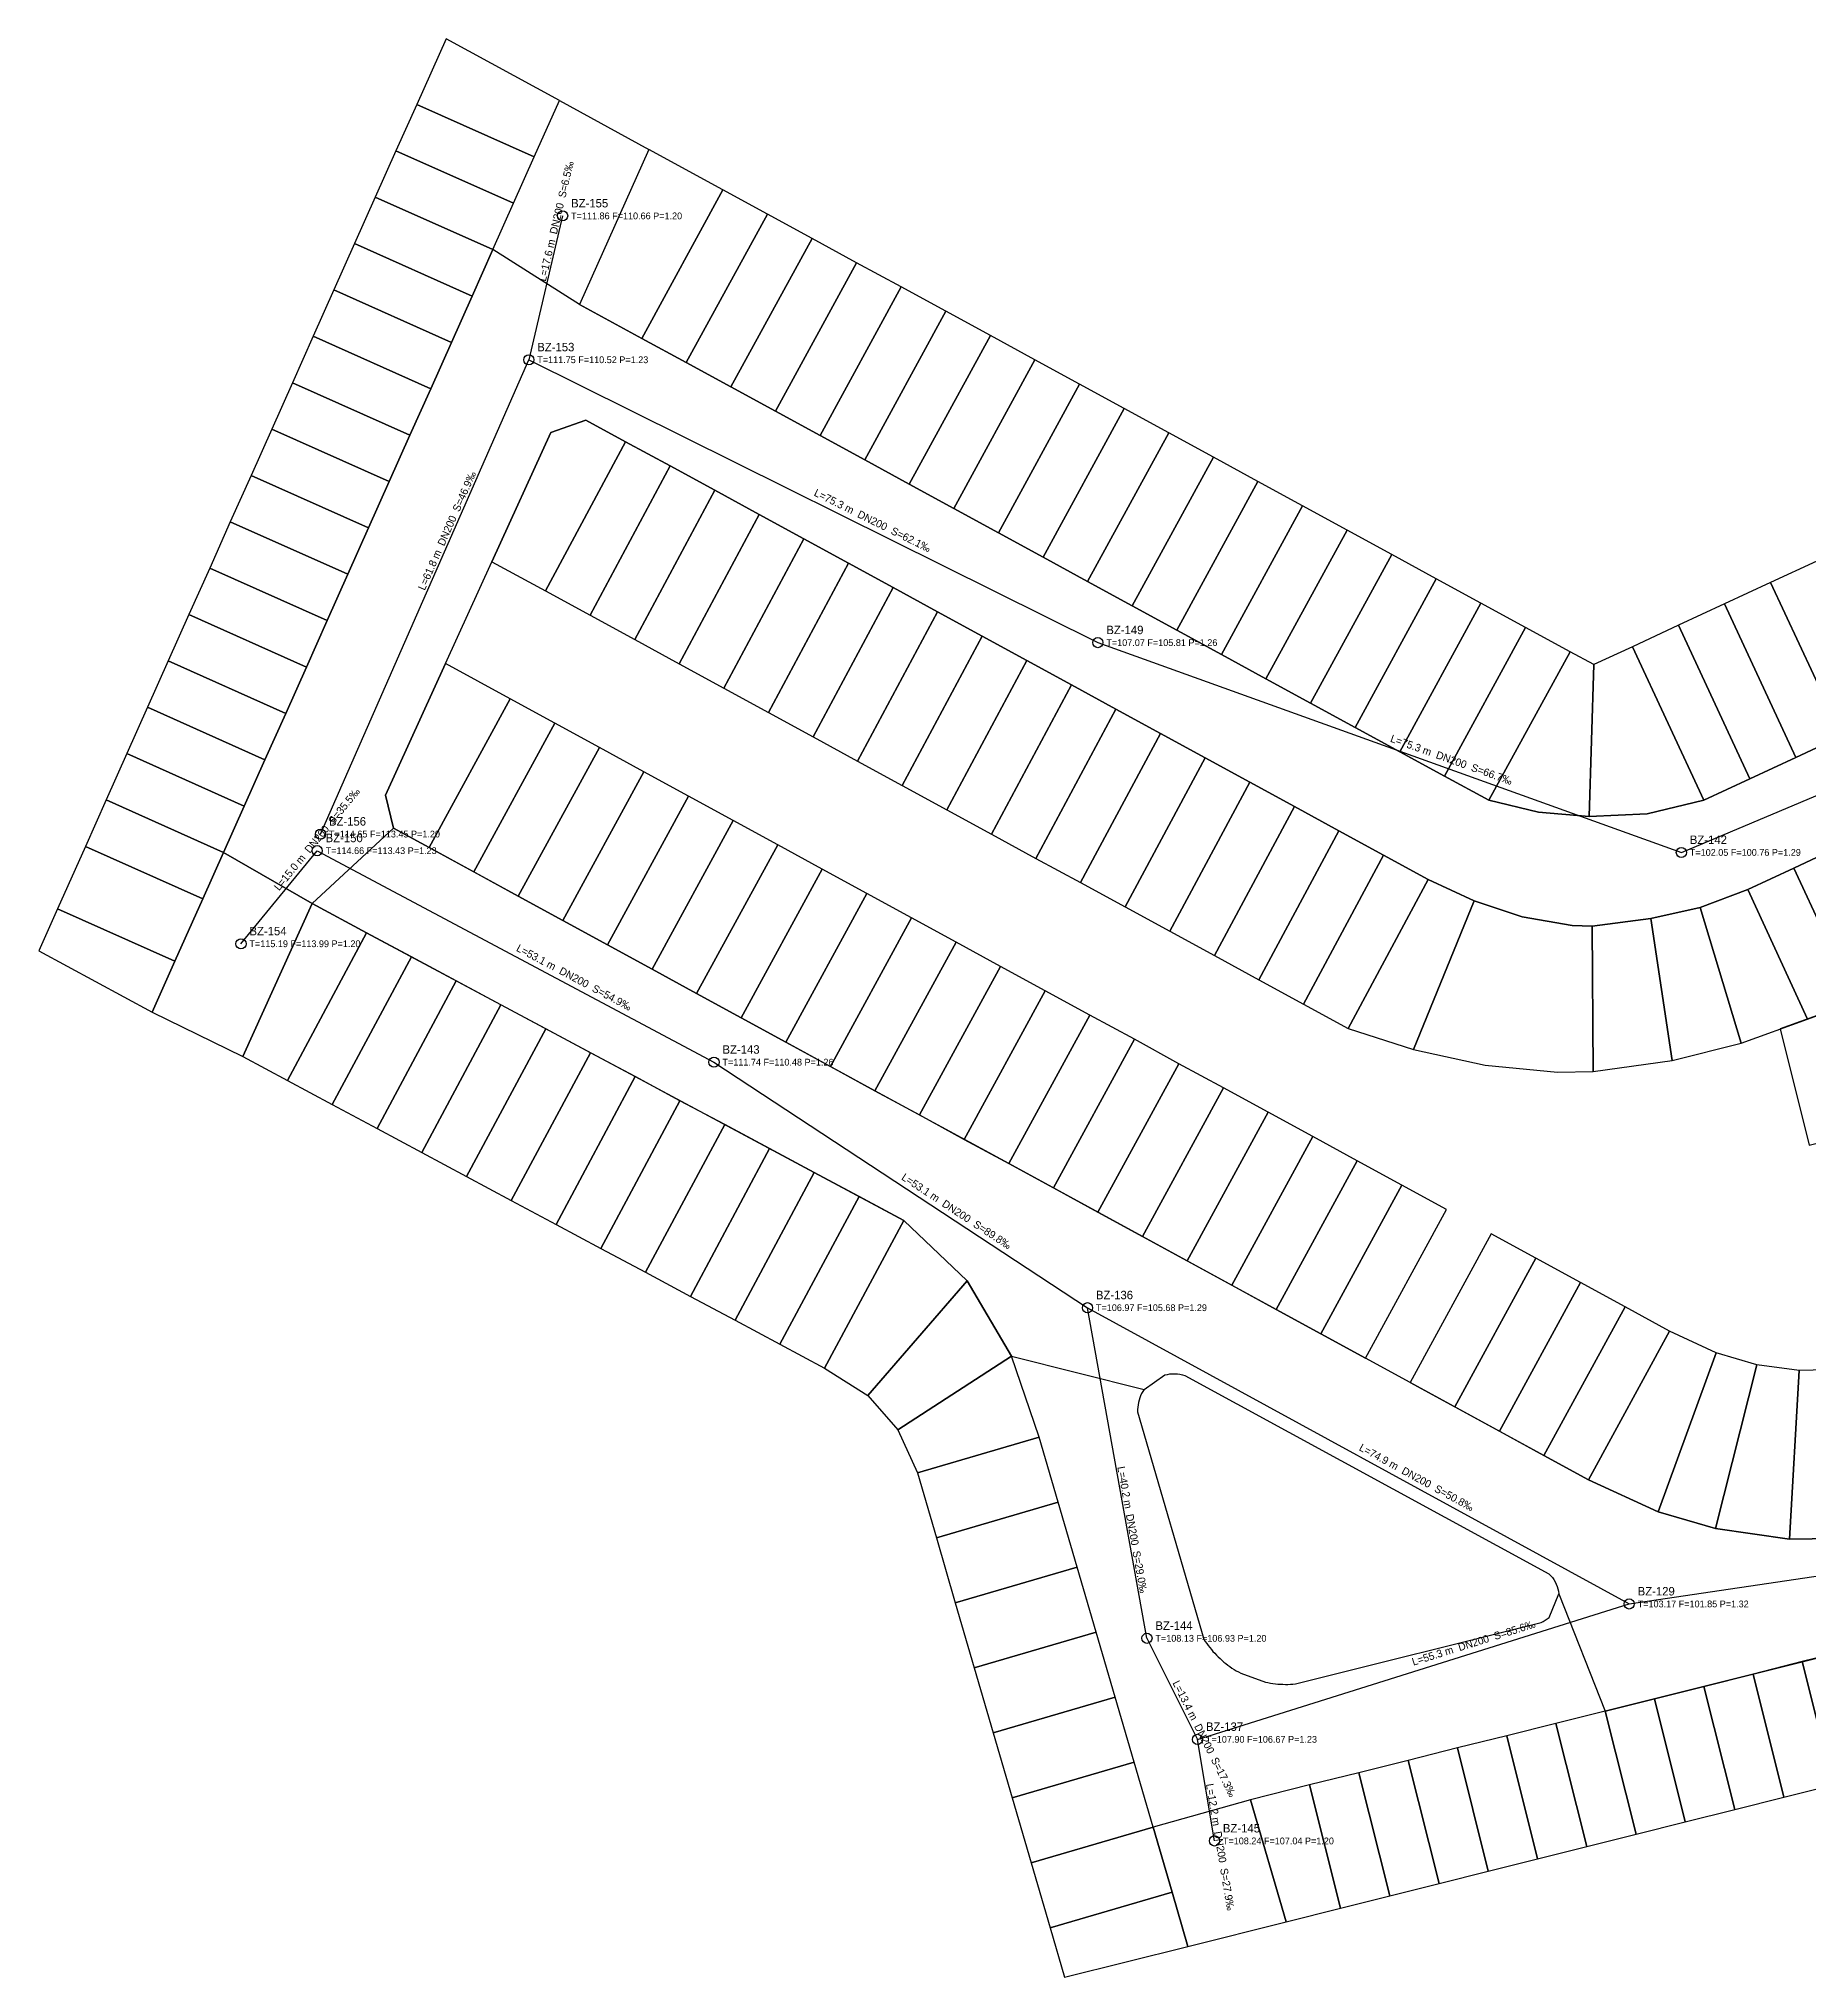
# Model space of a CAD drawing. Header units: metres. Extents: x 308147 to 309178, y 8622681 to 8623301.
# Drawn here: x 308146.6 to 308355.6, y 8622924.4 to 8623153.4 of the extents above; entities that cross this region are included whole.
import ezdxf

# ---------------------------------------------------------------- set-up
doc = ezdxf.new("R2010")
doc.units = ezdxf.units.M
for name, color, linetype in [('BUZONES', 2, 'Continuous'), ('CALLES', 8, 'Continuous'), ('DESAGUE_DN200', 3, 'Continuous'), ('LOTES', 9, 'Continuous'), ('TEXTO_BUZONES', 7, 'Continuous'), ('TEXTO_TRAMOS', 7, 'Continuous')]:
    doc.layers.add(name, color=color, linetype=linetype)

msp = doc.modelspace()

# ---------------------------------------------------------------- linework, layer by layer
at = {"layer": 'BUZONES'}
for centre in [(308208.5, 8623132.5), (308204.5, 8623115.5), (308271.73, 8623082.08), (308179.89, 8623059.46), (308179.5, 8623057.5), (308340.66, 8623057.29), (308170.5, 8623046.5), (308226.38, 8623032.51), (308270.5, 8623003.5), (308334.5, 8622968.5), (308277.53, 8622964.44), (308283.5, 8622952.5), (308285.5, 8622940.5)]:
    msp.add_circle(centre, 0.6, dxfattribs=at)
at = {"layer": 'CALLES'}
for points in [[(308200.25, 8623128.51), (308202.69, 8623133.99), (308205.14, 8623139.47), (308208.11, 8623146.12), (308218.68, 8623140.36), (308210.5, 8623122.04), (308200.25, 8623128.51), (308200.25, 8623128.51)], [(308160.02, 8623038.43), (308170.7, 8623033.18), (308178.89, 8623051.25), (308168.44, 8623057.29), (308166, 8623051.81), (308162.7, 8623044.44), (308160.02, 8623038.43)], [(308264.81, 8622988.19), (308261.54, 8622997.77), (308277.18, 8622993.83), (308277.03, 8622993.59), (308276.9, 8622993.35), (308276.78, 8622993.1), (308276.68, 8622992.84), (308276.59, 8622992.58), (308276.53, 8622992.31), (308276.48, 8622992.04), (308276.44, 8622991.76), (308276.43, 8622991.49), (308276.43, 8622991.21), (308284.26, 8622964.33), (308284.42, 8622964.08), (308284.59, 8622963.83), (308284.77, 8622963.59), (308284.95, 8622963.35), (308285.14, 8622963.12), (308285.33, 8622962.89), (308285.53, 8622962.67), (308285.74, 8622962.45), (308285.95, 8622962.24), (308286.16, 8622962.04), (308286.39, 8622961.84), (308286.61, 8622961.64), (308286.85, 8622961.46), (308287.08, 8622961.27), (308287.33, 8622961.1), (308287.57, 8622960.93), (308287.82, 8622960.77), (308288.08, 8622960.61), (308288.34, 8622960.46), (308288.6, 8622960.32), (308291.52, 8622959.26), (308291.82, 8622959.2), (308292.11, 8622959.15), (308292.4, 8622959.11), (308292.7, 8622959.07), (308293, 8622959.04), (308293.29, 8622959.02), (308293.59, 8622959.01), (308293.89, 8622959), (308294.19, 8622959), (308294.49, 8622959.02), (308294.78, 8622959.03), (308295.08, 8622959.06), (308324.09, 8622966.32), (308324.34, 8622966.44), (308324.58, 8622966.58), (308324.81, 8622966.74), (308325.03, 8622966.91), (308326.17, 8622969.7), (308331.67, 8622955.85), (308325.85, 8622954.39), (308320.03, 8622952.93), (308314.21, 8622951.48), (308308.39, 8622950.02), (308302.57, 8622948.56), (308296.75, 8622947.11), (308289.78, 8622945.36), (308278.25, 8622942.11), (308276.01, 8622949.79), (308273.77, 8622957.47), (308271.53, 8622965.15), (308269.29, 8622972.83), (308267.05, 8622980.51), (308264.81, 8622988.19), (308264.81, 8622988.19)], [(308289.78, 8622945.36), (308278.25, 8622942.11), (308280.49, 8622934.43), (308282.34, 8622928.04), (308293.99, 8622930.95), (308289.78, 8622945.36)]]:
    msp.add_lwpolyline(points, close=True, dxfattribs=at)
for points in [[(308359.64, 8623071.05), (308354.19, 8623068.52), (308348.75, 8623065.99), (308343.31, 8623063.47), (308336.61, 8623061.87), (308329.76, 8623061.52), (308323.78, 8623062.04), (308317.93, 8623063.45), (308312.66, 8623066.32), (308307.39, 8623069.19), (308302.13, 8623072.07), (308296.86, 8623074.94), (308291.59, 8623077.81), (308286.32, 8623080.68), (308281.06, 8623083.56), (308275.79, 8623086.43), (308270.52, 8623089.3), (308265.25, 8623092.18), (308259.99, 8623095.05), (308254.72, 8623097.92), (308249.45, 8623100.79), (308244.18, 8623103.67), (308238.92, 8623106.54), (308233.65, 8623109.41), (308228.38, 8623112.29), (308223.11, 8623115.16), (308217.85, 8623118.03), (308210.5, 8623122.04), (308200.25, 8623128.51), (308197.8, 8623123.03), (308195.35, 8623117.55), (308192.91, 8623112.07), (308190.46, 8623106.6), (308188.01, 8623101.12), (308185.57, 8623095.64), (308183.12, 8623090.16), (308180.67, 8623084.68), (308178.23, 8623079.2), (308175.78, 8623073.72), (308173.33, 8623068.25), (308170.89, 8623062.77), (308168.44, 8623057.29), (308178.89, 8623051.25), (308188.52, 8623060.16), (308187.56, 8623064.04), (308194.66, 8623079.6), (308200.15, 8623091.64), (308207.1, 8623106.89), (308211.25, 8623108.37), (308215.92, 8623105.82), (308221.19, 8623102.95), (308226.46, 8623100.08), (308231.73, 8623097.2), (308236.99, 8623094.33), (308242.26, 8623091.46), (308247.53, 8623088.59), (308252.8, 8623085.71), (308258.06, 8623082.84), (308263.33, 8623079.97), (308268.6, 8623077.09), (308273.87, 8623074.22), (308279.13, 8623071.35), (308284.4, 8623068.48), (308289.67, 8623065.6), (308294.94, 8623062.73), (308300.2, 8623059.86), (308305.47, 8623056.98), (308310.74, 8623054.11), (308316.17, 8623051.56), (308321.87, 8623049.7), (308327.78, 8623048.66), (308330.11, 8623048.59), (308337.05, 8623049.47), (308342.9, 8623050.78), (308348.51, 8623052.92), (308353.95, 8623055.45), (308359.4, 8623057.98)], [(308361.44, 8622976.29), (308353.44, 8622976.14), (308344.7, 8622977.41), (308337.94, 8622979.37), (308329.7, 8622983.17), (308324.43, 8622986.04), (308308.63, 8622994.66), (308303.34, 8622997.54), (308298.08, 8623000.41), (308292.81, 8623003.28), (308277.01, 8623011.9), (308261.2, 8623020.52), (308245.4, 8623029.14), (308234.87, 8623034.89), (308229.6, 8623037.76), (308224.33, 8623040.63), (308219.06, 8623043.5), (308213.8, 8623046.38), (308203.26, 8623052.12), (308192.73, 8623057.87), (308188.52, 8623060.16), (308178.89, 8623051.25), (308185.34, 8623047.8), (308217.07, 8623030.8), (308238.23, 8623019.46), (308248.81, 8623013.79), (308256.29, 8623006.66), (308261.54, 8622997.77), (308277.18, 8622993.83), (308279.65, 8622995.56), (308279.94, 8622995.62), (308280.24, 8622995.67), (308280.53, 8622995.69), (308280.83, 8622995.7), (308281.13, 8622995.68), (308281.43, 8622995.64), (308281.72, 8622995.58), (308282.01, 8622995.5), (308325.02, 8622972.05), (308325.23, 8622971.84), (308325.43, 8622971.62), (308325.6, 8622971.38), (308325.76, 8622971.12), (308325.89, 8622970.85), (308326, 8622970.57), (308326.08, 8622970.29), (308326.14, 8622969.99), (308326.17, 8622969.7), (308331.67, 8622955.85), (308360.77, 8622963.13)]]:
    msp.add_lwpolyline(points, dxfattribs=at)
at = {"layer": 'DESAGUE_DN200'}
for p, q in [((308208.5, 8623132.5), (308204.5, 8623115.5)), ((308179.89, 8623059.46), (308204.5, 8623115.5)), ((308204.5, 8623115.5), (308271.73, 8623082.08)), ((308340.66, 8623057.29), (308409.94, 8623086.44)), ((308271.73, 8623082.08), (308340.66, 8623057.29)), ((308170.5, 8623046.5), (308179.5, 8623057.5)), ((308179.5, 8623057.5), (308226.38, 8623032.51)), ((308226.38, 8623032.51), (308270.5, 8623003.5)), ((308270.5, 8623003.5), (308334.5, 8622968.5)), ((308277.53, 8622964.44), (308270.5, 8623003.5)), ((308334.5, 8622968.5), (308389.06, 8622976.64)), ((308283.5, 8622952.5), (308334.5, 8622968.5)), ((308277.53, 8622964.44), (308283.5, 8622952.5)), ((308285.5, 8622940.5), (308283.5, 8622952.5))]:
    msp.add_line(p, q, dxfattribs=at)
at = {"layer": 'LOTES'}
for points in [[(308194.72, 8623153.43), (308191.26, 8623145.66), (308205.14, 8623139.47), (308208.11, 8623146.12)], [(308191.26, 8623145.66), (308188.81, 8623140.19), (308202.69, 8623133.99), (308205.14, 8623139.47)], [(308188.81, 8623140.19), (308186.37, 8623134.71), (308200.25, 8623128.51), (308202.69, 8623133.99)], [(308227.42, 8623135.59), (308218.68, 8623140.36), (308210.5, 8623122.04), (308217.85, 8623118.03)], [(308186.37, 8623134.71), (308183.92, 8623129.23), (308197.8, 8623123.03), (308200.25, 8623128.51)], [(308232.69, 8623132.72), (308227.42, 8623135.59), (308217.85, 8623118.03), (308223.11, 8623115.16)], [(308237.96, 8623129.84), (308232.69, 8623132.72), (308223.11, 8623115.16), (308228.38, 8623112.29)], [(308243.23, 8623126.97), (308237.96, 8623129.84), (308228.38, 8623112.29), (308233.65, 8623109.41)], [(308183.92, 8623129.23), (308181.47, 8623123.75), (308195.35, 8623117.55), (308197.8, 8623123.03)], [(308248.49, 8623124.1), (308243.23, 8623126.97), (308233.65, 8623109.41), (308238.92, 8623106.54)], [(308181.47, 8623123.75), (308179.03, 8623118.27), (308192.91, 8623112.07), (308195.35, 8623117.55)], [(308253.76, 8623121.23), (308248.49, 8623124.1), (308238.92, 8623106.54), (308244.18, 8623103.67)], [(308259.03, 8623118.35), (308253.76, 8623121.23), (308244.18, 8623103.67), (308249.45, 8623100.79)], [(308179.03, 8623118.27), (308176.58, 8623112.79), (308190.46, 8623106.6), (308192.91, 8623112.07)], [(308264.3, 8623115.48), (308259.03, 8623118.35), (308249.45, 8623100.79), (308254.72, 8623097.92)], [(308269.56, 8623112.61), (308264.3, 8623115.48), (308254.72, 8623097.92), (308259.99, 8623095.05)], [(308176.58, 8623112.79), (308174.14, 8623107.32), (308188.01, 8623101.12), (308190.46, 8623106.6)], [(308274.83, 8623109.73), (308269.56, 8623112.61), (308259.99, 8623095.05), (308265.25, 8623092.18)], [(308280.1, 8623106.86), (308274.83, 8623109.73), (308265.25, 8623092.18), (308270.52, 8623089.3)], [(308174.14, 8623107.32), (308171.69, 8623101.84), (308185.57, 8623095.64), (308188.01, 8623101.12)], [(308215.92, 8623105.82), (308211.25, 8623108.37), (308207.1, 8623106.89), (308200.15, 8623091.64), (308206.48, 8623088.19)], [(308285.37, 8623103.99), (308280.1, 8623106.86), (308270.52, 8623089.3), (308275.79, 8623086.43)], [(308221.19, 8623102.95), (308215.92, 8623105.82), (308206.48, 8623088.19), (308211.75, 8623085.32)], [(308171.69, 8623101.84), (308169.24, 8623096.36), (308183.12, 8623090.16), (308185.57, 8623095.64)], [(308226.46, 8623100.08), (308221.19, 8623102.95), (308211.75, 8623085.32), (308217.01, 8623082.45)], [(308290.63, 8623101.12), (308285.37, 8623103.99), (308275.79, 8623086.43), (308281.06, 8623083.56)], [(308231.73, 8623097.2), (308226.46, 8623100.08), (308217.01, 8623082.45), (308222.28, 8623079.57)], [(308295.9, 8623098.24), (308290.63, 8623101.12), (308281.06, 8623083.56), (308286.32, 8623080.68)], [(308301.17, 8623095.37), (308295.9, 8623098.24), (308286.32, 8623080.68), (308291.59, 8623077.81)], [(308169.24, 8623096.36), (308166.8, 8623090.88), (308180.67, 8623084.68), (308183.12, 8623090.16)], [(308236.99, 8623094.33), (308231.73, 8623097.2), (308222.28, 8623079.57), (308227.55, 8623076.7)], [(308306.44, 8623092.5), (308301.17, 8623095.37), (308291.59, 8623077.81), (308296.86, 8623074.94)], [(308242.26, 8623091.46), (308236.99, 8623094.33), (308227.55, 8623076.7), (308232.82, 8623073.83)], [(308166.8, 8623090.88), (308164.35, 8623085.4), (308178.23, 8623079.2), (308180.67, 8623084.68)], [(308247.53, 8623088.59), (308242.26, 8623091.46), (308232.82, 8623073.83), (308238.08, 8623070.96)], [(308311.7, 8623089.62), (308306.44, 8623092.5), (308296.86, 8623074.94), (308302.13, 8623072.07)], [(308356.65, 8623091.72), (308351.21, 8623089.19), (308359.64, 8623071.05), (308365.08, 8623073.58)], [(308252.8, 8623085.71), (308247.53, 8623088.59), (308238.08, 8623070.96), (308243.35, 8623068.08)], [(308316.97, 8623086.75), (308311.7, 8623089.62), (308302.13, 8623072.07), (308307.39, 8623069.19)], [(308351.21, 8623089.19), (308345.77, 8623086.66), (308354.19, 8623068.52), (308359.64, 8623071.05)], [(308322.24, 8623083.88), (308316.97, 8623086.75), (308307.39, 8623069.19), (308312.66, 8623066.32)], [(308345.77, 8623086.66), (308340.32, 8623084.13), (308348.75, 8623065.99), (308354.19, 8623068.52)], [(308164.35, 8623085.4), (308161.9, 8623079.92), (308175.78, 8623073.72), (308178.23, 8623079.2)], [(308258.06, 8623082.84), (308252.8, 8623085.71), (308243.35, 8623068.08), (308248.62, 8623065.21)], [(308327.51, 8623081.01), (308322.24, 8623083.88), (308312.66, 8623066.32), (308317.93, 8623063.45)], [(308340.32, 8623084.13), (308334.88, 8623081.6), (308343.31, 8623063.47), (308348.75, 8623065.99)], [(308263.33, 8623079.97), (308258.06, 8623082.84), (308248.62, 8623065.21), (308253.89, 8623062.34)], [(308334.88, 8623081.6), (308330.31, 8623079.48), (308329.76, 8623061.52), (308336.61, 8623061.87), (308336.61, 8623061.87), (308343.31, 8623063.47)], [(308161.9, 8623079.92), (308159.46, 8623074.44), (308173.33, 8623068.25), (308175.78, 8623073.72)], [(308202.3, 8623075.43), (308194.66, 8623079.6), (308187.56, 8623064.04), (308188.52, 8623060.16), (308192.73, 8623057.87)], [(308268.6, 8623077.09), (308263.33, 8623079.97), (308253.89, 8623062.34), (308259.15, 8623059.46)], [(308330.31, 8623079.48), (308327.51, 8623081.01), (308317.93, 8623063.45), (308323.78, 8623062.04), (308323.78, 8623062.04), (308329.76, 8623061.52)], [(308273.87, 8623074.22), (308268.6, 8623077.09), (308259.15, 8623059.46), (308264.42, 8623056.59)], [(308159.46, 8623074.44), (308157.01, 8623068.97), (308170.89, 8623062.77), (308173.33, 8623068.25)], [(308207.57, 8623072.55), (308202.3, 8623075.43), (308192.73, 8623057.87), (308197.99, 8623055)], [(308212.84, 8623069.68), (308207.57, 8623072.55), (308197.99, 8623055), (308203.26, 8623052.12)], [(308279.13, 8623071.35), (308273.87, 8623074.22), (308264.42, 8623056.59), (308269.69, 8623053.72)], [(308284.4, 8623068.48), (308279.13, 8623071.35), (308269.69, 8623053.72), (308274.96, 8623050.85)], [(308157.01, 8623068.97), (308154.56, 8623063.49), (308168.44, 8623057.29), (308170.89, 8623062.77)], [(308218.1, 8623066.81), (308212.84, 8623069.68), (308203.26, 8623052.12), (308208.53, 8623049.25)], [(308289.67, 8623065.6), (308284.4, 8623068.48), (308274.96, 8623050.85), (308280.22, 8623047.97)], [(308223.37, 8623063.94), (308218.1, 8623066.81), (308208.53, 8623049.25), (308213.8, 8623046.38)], [(308294.94, 8623062.73), (308289.67, 8623065.6), (308280.22, 8623047.97), (308285.49, 8623045.1)], [(308154.56, 8623063.49), (308152.12, 8623058.01), (308166, 8623051.81), (308168.44, 8623057.29)], [(308228.64, 8623061.06), (308223.37, 8623063.94), (308213.8, 8623046.38), (308219.06, 8623043.5)], [(308233.91, 8623058.19), (308228.64, 8623061.06), (308219.06, 8623043.5), (308224.33, 8623040.63)], [(308300.2, 8623059.86), (308294.94, 8623062.73), (308285.49, 8623045.1), (308290.76, 8623042.23)], [(308305.47, 8623056.98), (308300.2, 8623059.86), (308290.76, 8623042.23), (308296.03, 8623039.35)], [(308152.12, 8623058.01), (308148.82, 8623050.63), (308162.7, 8623044.44), (308166, 8623051.81)], [(308239.17, 8623055.32), (308233.91, 8623058.19), (308224.33, 8623040.63), (308229.6, 8623037.76)], [(308310.74, 8623054.11), (308305.47, 8623056.98), (308296.03, 8623039.35), (308301.29, 8623036.48)], [(308359.4, 8623057.98), (308353.95, 8623055.45), (308361.28, 8623039.69), (308366.94, 8623041.74)], [(308244.44, 8623052.44), (308239.17, 8623055.32), (308229.6, 8623037.76), (308234.87, 8623034.89)], [(308316.17, 8623051.56), (308310.74, 8623054.11), (308301.29, 8623036.48), (308309, 8623034.02)], [(308353.95, 8623055.45), (308348.51, 8623052.92), (308355.55, 8623037.61), (308361.28, 8623039.69)], [(308249.71, 8623049.57), (308244.44, 8623052.44), (308234.87, 8623034.89), (308240.13, 8623032.01)], [(308327.78, 8623048.66), (308321.87, 8623049.7), (308316.17, 8623051.56), (308309, 8623034.02), (308317.49, 8623032.14), (308326.03, 8623031.32), (308330.25, 8623031.42), (308330.11, 8623048.59)], [(308348.51, 8623052.92), (308342.9, 8623050.78), (308347.72, 8623034.77), (308355.55, 8623037.61)], [(308148.82, 8623050.63), (308146.61, 8623045.68), (308160.02, 8623038.43), (308162.7, 8623044.44)], [(308185.34, 8623047.8), (308178.89, 8623051.25), (308170.7, 8623033.18), (308175.99, 8623030.35)], [(308254.98, 8623046.7), (308249.71, 8623049.57), (308240.13, 8623032.01), (308245.4, 8623029.14)], [(308337.05, 8623049.47), (308330.11, 8623048.59), (308330.25, 8623031.42), (308339.57, 8623032.69)], [(308342.9, 8623050.78), (308337.05, 8623049.47), (308339.57, 8623032.69), (308347.72, 8623034.77)], [(308190.63, 8623044.97), (308185.34, 8623047.8), (308175.99, 8623030.35), (308181.28, 8623027.51)], [(308195.92, 8623042.13), (308190.63, 8623044.97), (308181.28, 8623027.51), (308186.57, 8623024.68)], [(308260.24, 8623043.83), (308254.98, 8623046.7), (308245.4, 8623029.14), (308250.67, 8623026.27)], [(308265.51, 8623040.95), (308260.24, 8623043.83), (308250.67, 8623026.27), (308255.94, 8623023.39)], [(308201.21, 8623039.3), (308195.92, 8623042.13), (308186.57, 8623024.68), (308191.86, 8623021.85)], [(308270.78, 8623038.08), (308265.51, 8623040.95), (308255.94, 8623023.39), (308261.2, 8623020.52)], [(308206.5, 8623036.46), (308201.21, 8623039.3), (308191.86, 8623021.85), (308197.15, 8623019.01)], [(308276.05, 8623035.21), (308270.78, 8623038.08), (308261.2, 8623020.52), (308266.47, 8623017.65)], [(308360.09, 8623039.26), (308352.32, 8623036.44), (308355.74, 8623022.71), (308363.74, 8623024.7)], [(308211.79, 8623033.63), (308206.5, 8623036.46), (308197.15, 8623019.01), (308202.43, 8623016.18)], [(308217.07, 8623030.8), (308211.79, 8623033.63), (308202.43, 8623016.18), (308207.72, 8623013.34)], [(308281.31, 8623032.33), (308276.05, 8623035.21), (308266.47, 8623017.65), (308271.74, 8623014.78)], [(308222.36, 8623027.96), (308217.07, 8623030.8), (308207.72, 8623013.34), (308213.01, 8623010.51)], [(308286.58, 8623029.46), (308281.31, 8623032.33), (308271.74, 8623014.78), (308277.01, 8623011.9)], [(308291.85, 8623026.59), (308286.58, 8623029.46), (308277.01, 8623011.9), (308282.27, 8623009.03)], [(308227.65, 8623025.13), (308222.36, 8623027.96), (308213.01, 8623010.51), (308218.3, 8623007.68)], [(308297.12, 8623023.72), (308291.85, 8623026.59), (308282.27, 8623009.03), (308287.54, 8623006.16)], [(308232.94, 8623022.3), (308227.65, 8623025.13), (308218.3, 8623007.68), (308223.59, 8623004.84)], [(308238.23, 8623019.46), (308232.94, 8623022.3), (308223.59, 8623004.84), (308228.88, 8623002.01)], [(308302.38, 8623020.84), (308297.12, 8623023.72), (308287.54, 8623006.16), (308292.81, 8623003.28)], [(308243.52, 8623016.63), (308238.23, 8623019.46), (308228.88, 8623002.01), (308234.17, 8622999.18)], [(308307.65, 8623017.97), (308302.38, 8623020.84), (308292.81, 8623003.28), (308298.08, 8623000.41)], [(308312.92, 8623015.1), (308307.65, 8623017.97), (308298.08, 8623000.41), (308303.34, 8622997.54)], [(308248.81, 8623013.79), (308243.52, 8623016.63), (308234.17, 8622999.18), (308239.45, 8622996.34)], [(308248.81, 8623013.79), (308239.45, 8622996.34), (308244.55, 8622993.14), (308256.29, 8623006.66)], [(308323.47, 8623009.34), (308318.2, 8623012.22), (308308.63, 8622994.66), (308313.89, 8622991.78)], [(308328.74, 8623006.47), (308323.47, 8623009.34), (308313.89, 8622991.78), (308319.16, 8622988.91)], [(308256.29, 8623006.66), (308244.55, 8622993.14), (308248.09, 8622989.06), (308261.54, 8622997.77)], [(308334.01, 8623003.6), (308328.74, 8623006.47), (308319.16, 8622988.91), (308324.43, 8622986.04)], [(308339.27, 8623000.72), (308334.01, 8623003.6), (308324.43, 8622986.04), (308329.7, 8622983.17)], [(308344.77, 8622998.15), (308339.27, 8623000.72), (308329.7, 8622983.17), (308337.94, 8622979.37)], [(308261.54, 8622997.77), (308248.09, 8622989.06), (308250.41, 8622983.99), (308264.81, 8622988.19)], [(308349.58, 8622996.75), (308344.77, 8622998.15), (308337.94, 8622979.37), (308344.7, 8622977.41)], [(308354.56, 8622996.1), (308349.58, 8622996.75), (308344.7, 8622977.41), (308353.44, 8622976.14)], [(308359.55, 8622996.19), (308354.56, 8622996.1), (308353.44, 8622976.14), (308361.44, 8622976.29)], [(308264.81, 8622988.19), (308250.41, 8622983.99), (308252.65, 8622976.31), (308267.05, 8622980.51)], [(308267.05, 8622980.51), (308252.65, 8622976.31), (308254.89, 8622968.63), (308269.29, 8622972.83)], [(308269.29, 8622972.83), (308254.89, 8622968.63), (308257.13, 8622960.95), (308271.53, 8622965.15)], [(308271.53, 8622965.15), (308257.13, 8622960.95), (308259.37, 8622953.27), (308273.77, 8622957.47)], [(308360.77, 8622963.13), (308354.95, 8622961.68), (308358.6, 8622947.12), (308364.42, 8622948.58)], [(308349.13, 8622960.22), (308343.31, 8622958.76), (308346.96, 8622944.21), (308352.78, 8622945.67)], [(308354.95, 8622961.68), (308349.13, 8622960.22), (308352.78, 8622945.67), (308358.6, 8622947.12)], [(308343.31, 8622958.76), (308337.49, 8622957.3), (308341.13, 8622942.75), (308346.96, 8622944.21)], [(308273.77, 8622957.47), (308259.37, 8622953.27), (308261.61, 8622945.59), (308276.01, 8622949.79)], [(308331.67, 8622955.85), (308325.85, 8622954.39), (308329.49, 8622939.84), (308335.31, 8622941.3)], [(308337.49, 8622957.3), (308331.67, 8622955.85), (308335.31, 8622941.3), (308341.13, 8622942.75)], [(308320.03, 8622952.93), (308314.21, 8622951.48), (308317.85, 8622936.93), (308323.67, 8622938.38)], [(308325.85, 8622954.39), (308320.03, 8622952.93), (308323.67, 8622938.38), (308329.49, 8622939.84)], [(308314.21, 8622951.48), (308308.39, 8622950.02), (308312.03, 8622935.47), (308317.85, 8622936.93)], [(308276.01, 8622949.79), (308261.61, 8622945.59), (308263.85, 8622937.91), (308278.25, 8622942.11)], [(308302.57, 8622948.56), (308296.75, 8622947.11), (308300.39, 8622932.56), (308306.21, 8622934.01)], [(308308.39, 8622950.02), (308302.57, 8622948.56), (308306.21, 8622934.01), (308312.03, 8622935.47)], [(308296.75, 8622947.11), (308289.78, 8622945.36), (308293.99, 8622930.95), (308300.39, 8622932.56)], [(308278.25, 8622942.11), (308263.85, 8622937.91), (308266.09, 8622930.23), (308280.49, 8622934.43)], [(308280.49, 8622934.43), (308266.09, 8622930.23), (308267.79, 8622924.4), (308282.34, 8622928.04)]]:
    msp.add_lwpolyline(points, close=True, dxfattribs=at)

# ---------------------------------------------------------------- texts
at = {"layer": 'TEXTO_BUZONES'}
for s, height, p in [('BZ-155', 1, (308209.5, 8623133.5)), ('T=111.86 F=110.66 P=1.20', 0.8, (308209.5, 8623132.1)), ('T=111.75 F=110.52 P=1.23', 0.8, (308205.5, 8623115.1)), ('BZ-153', 1, (308205.5, 8623116.5)), ('BZ-149', 1, (308272.73, 8623083.08)), ('T=107.07 F=105.81 P=1.26', 0.8, (308272.73, 8623081.68)), ('BZ-156', 1, (308180.89, 8623060.46)), ('BZ-150', 1, (308180.5, 8623058.5)), ('T=114.65 F=113.45 P=1.20', 0.8, (308180.89, 8623059.06)), ('BZ-142', 1, (308341.66, 8623058.29)), ('T=114.66 F=113.43 P=1.23', 0.8, (308180.5, 8623057.1)), ('T=102.05 F=100.76 P=1.29', 0.8, (308341.66, 8623056.89)), ('T=115.19 F=113.99 P=1.20', 0.8, (308171.5, 8623046.1)), ('BZ-154', 1, (308171.5, 8623047.5)), ('BZ-143', 1, (308227.38, 8623033.51)), ('T=111.74 F=110.48 P=1.26', 0.8, (308227.38, 8623032.11)), ('T=106.97 F=105.68 P=1.29', 0.8, (308271.5, 8623003.1)), ('BZ-136', 1, (308271.5, 8623004.5)), ('BZ-129', 1, (308335.5, 8622969.5)), ('T=103.17 F=101.85 P=1.32', 0.8, (308335.5, 8622968.1)), ('T=108.13 F=106.93 P=1.20', 0.8, (308278.53, 8622964.04)), ('BZ-144', 1, (308278.53, 8622965.44)), ('BZ-137', 1, (308284.5, 8622953.5)), ('T=107.90 F=106.67 P=1.23', 0.8, (308284.5, 8622952.1)), ('BZ-145', 1, (308286.5, 8622941.5)), ('T=108.24 F=107.04 P=1.20', 0.8, (308286.5, 8622940.1))]:
    msp.add_text(s, height=height, dxfattribs=at).set_placement(p)
at = {"layer": 'TEXTO_TRAMOS'}
for s, rotation, p in [('L=17.6 m  DN200  S=6.5‰', 76.7595, (308206.5, 8623124.7)), ('L=61.8 m  DN200  S=46.9‰', 66.2928, (308192.2, 8623088.18)), ('L=75.3 m  DN200  S=62.1‰', -26.4318, (308238.11, 8623099.49)), ('L=75.3 m  DN200  S=66.7‰', -19.7796, (308306.2, 8623070.39)), ('L=15.0 m  DN200  S=35.5‰', 50.7106, (308175, 8623052.7)), ('L=53.1 m  DN200  S=54.9‰', -28.0643, (308202.94, 8623045.7)), ('L=53.1 m  DN200  S=89.8‰', -33.3219, (308248.44, 8623018.7)), ('L=74.9 m  DN200  S=50.8‰', -28.6731, (308302.5, 8622986.7)), ('L=40.2 m  DN200  S=29.0‰', 280.208, (308274.02, 8622984.67)), ('L=55.3 m  DN200  S=85.6‰', 17.418, (308309, 8622961.2)), ('L=13.4 m  DN200  S=17.3‰', -63.4549, (308280.52, 8622959.17)), ('L=12.2 m  DN200  S=27.9‰', 279.4623, (308284.5, 8622947.2))]:
    msp.add_text(s, height=0.9, rotation=rotation, dxfattribs=at).set_placement(p)

doc.saveas('drawing.dxf')
